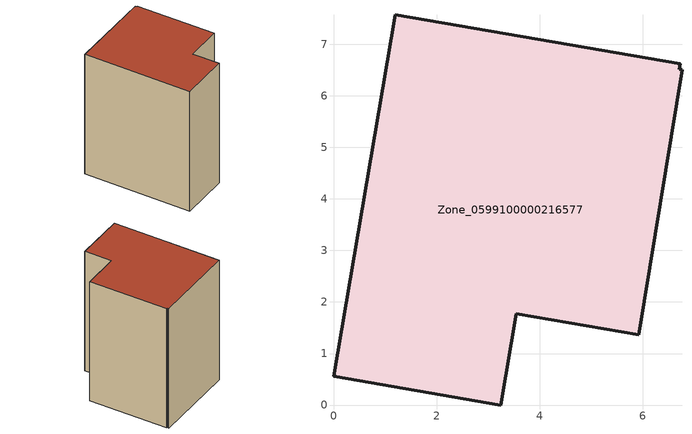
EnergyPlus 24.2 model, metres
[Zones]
Zone_0599100000216577
 floor ground (C_G): 0,0.56 1.2,7.57 6.73,6.62 6.71,6.51 6.76,6.51 5.92,1.36 3.55,1.77 3.25,0 z0
 wall outside (C_F): 1.2,7.57 0,0.56 3.25,0 3.55,1.77 5.92,1.36 6.76,6.51 6.71,6.51 6.73,6.62 1.2,7.57 z0:8.5
 roof outside (C_R): 6.73,6.62 1.2,7.57 0,0.56 3.25,0 3.55,1.77 5.92,1.36 6.76,6.51 6.71,6.51 z8.5
[BUILDING]
Pand.0599100000216577: North Axis=0; Terrain=City; Loads Convergence Tolerance Value=0.04; Temperature Convergence Tolerance Value=0.4; Solar Distribution=FullExterior; Maximum Number of Warmup Days=25; Minimum Number of Warmup Days=1
[Site:Location]
Rotterdam.The.Hague.AP_ZH_NLD Design_Conditions: Latitude=51.96; Longitude=4.45; Time Zone=1; Elevation=-4.5
[SITE:GROUNDTEMPERATURE:BUILDINGSURFACE]
18, 18, 18, 18, 18, 18, 18, 18, 18, 18, 18, 18
[MATERIAL] Thermal Absorptance=0.9; Solar Absorptance=0.7; Visible Absorptance=0.7
Name | Roughness | Thickness | Conductivity | Density | Specific Heat
G.TC.1975-1991 | MediumSmooth | 0.15 | 0.288461 | 540 | 1210
F.TC.1975-1991 | Rough | 0.3 | 0.230769 | 1920 | 840
R.TC.1975-1991 | MediumRough | 0.2 | 0.153846 | 1500 | 1000
[CONSTRUCTION]
C_G: G.TC.1975-1991
C_F: F.TC.1975-1991
C_R: R.TC.1975-1991
[ZONE]
Zone_0599100000216577: Type=1; Multiplier=1; Ceiling Height=Autocalculate; Volume=Autocalculate; Floor Area=autocalculate; Part of Total Floor Area=Yes
[ZONEINFILTRATION:DESIGNFLOWRATE]
Infil_Zone_0599100000216577: Zone or ZoneList or Space or SpaceList=Zone_0599100000216577; Schedule=AlwaysOn; Design Flow Rate Calculation Method=Flow/Area; Flow Rate per Floor Area=0.003; Constant Term Coefficient=1; Temperature Term Coefficient=0; Velocity Term Coefficient=0; Velocity Squared Term Coefficient=0
[HVACTEMPLATE:ZONE:IDEALLOADSAIRSYSTEM]
Zone_0599100000216577: Maximum Heating Supply Air Temperature=50; Minimum Cooling Supply Air Temperature=13; Maximum Heating Supply Air Humidity Ratio=0.0156; Minimum Cooling Supply Air Humidity Ratio=0.0077; Heating Limit=NoLimit; Cooling Limit=NoLimit; Dehumidification Control Type=ConstantSensibleHeatRatio; Cooling Sensible Heat Ratio=0.7; Dehumidification Setpoint=60; Humidification Control Type=None; Humidification Setpoint=30; Outdoor Air Method=None; Outdoor Air Flow Rate per Person=0.00944; Outdoor Air Flow Rate per Zone Floor Area=0; Outdoor Air Flow Rate per Zone=0; Demand Controlled Ventilation Type=None; Outdoor Air Economizer Type=NoEconomizer; Heat Recovery Type=None; Sensible Heat Recovery Effectiveness=0.7; Latent Heat Recovery Effectiveness=0.65
[ZONECONTROL:THERMOSTAT]
ThermostatControl_Zone_0599100000216577: Zone or ZoneList=Zone_0599100000216577; Control Type Schedule=DualSetpointControlType; Control 1=Thermostat_Zone_0599100000216577; Temperature Difference Between Cutout And Setpoint=0
[THERMOSTATSETPOINT:DUALSETPOINT]
Thermostat_Zone_0599100000216577: Heating Setpoint Temperature Schedule=HeatingSetpoint_Zone_0599100000216577; Cooling Setpoint Temperature Schedule=CoolingSetpoint_Zone_0599100000216577
[SCHEDULE:COMPACT]
HeatingSetpoint_Zone_0599100000216577: Through: 12/31, For: AllDays, Until: 24:00, 21
CoolingSetpoint_Zone_0599100000216577: Through: 12/31, For: AllDays, Until: 24:00, 24
DualSetpointControlType: Through: 12/31, For: AllDays, Until: 24:00, 4
AlwaysOn: Through: 12/31, For: AllDays, Until: 24:00, 1
